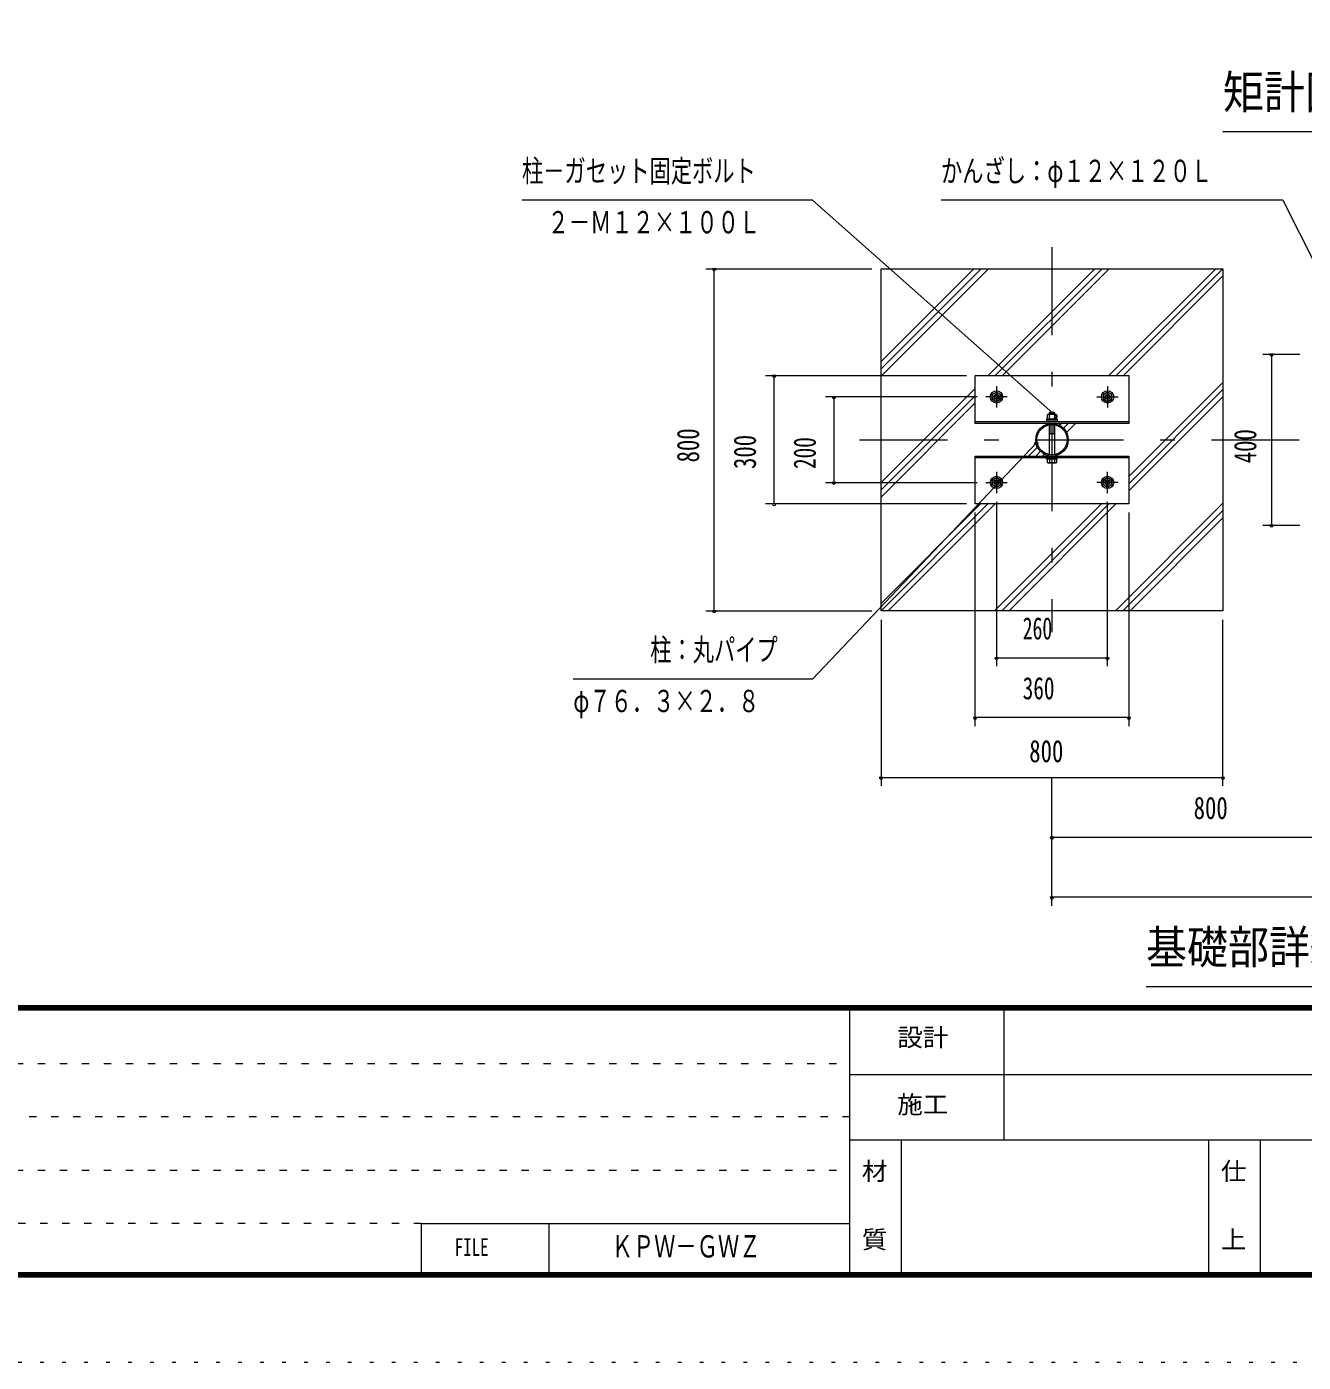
# Model space of a CAD drawing. Units: millimetres, scale not verified, with parts at other scales. Extents: x -37128 to 37128, y -14700 to 14700.
# Drawn here: x 15057 to 25511, y -14700 to -3766 of the extents above; entities that cross this region are included whole.
import ezdxf
from ezdxf.enums import TextEntityAlignment as Align

# ---------------------------------------------------------------- set-up
doc = ezdxf.new("R2010")
doc.units = ezdxf.units.MM
doc.header["$LTSCALE"] = 60
for name, pattern in [('USER1', [3, 1, -2]), ('USER3', [24, 12, -5, 2, -5]), ('USER4', [3, 0.5, -2.5])]:
    doc.linetypes.add(name, pattern=pattern)
doc.layers.add('0-1_0-F', color=7, linetype='Continuous')
for name, color, linetype, lineweight in [('0-6_2-0BOLD', 7, 'Continuous', 18), ('0-8_2-2CENTER', 3, 'USER3', 18), ('0-9_2-4THIN', 4, 'Continuous', 18), ('0-A_2-5DIM', 3, 'Continuous', 18), ('0-B_2-6HATCH', 2, 'Continuous', 18), ('0-C_F-F', 5, 'Continuous', 18), ('0-D_F-E_J_ADD', 3, 'USER4', 18)]:
    doc.layers.add(name, color=color, linetype=linetype, lineweight=lineweight)
doc.styles.add('ＭＳ ゴシック', font='')
doc.styles.get('ＭＳ ゴシック').set_extended_font_data('MS Gothic')

msp = doc.modelspace()

# ---------------------------------------------------------------- linework, layer by layer
at = {"layer": '0-6_2-0BOLD'}
for p, q in [((22052.95, -5747.09), (24852.95, -5747.09)), ((22052.95, -8547.1), (22052.95, -5747.09)), ((24852.95, -5747.09), (24852.95, -8547.1)), ((23410.25, -6986.62), (23410.25, -6976.12)), ((23432.75, -6976.12), (23432.75, -6944.65)), ((23442.46, -6986.62), (23452.95, -6976.12)), ((23463.45, -6976.12), (23452.95, -6986.62)), ((23473.16, -6944.65), (23473.16, -6976.12)), ((23473.96, -6929.57), (23473.96, -6941.12)), ((23493.37, -6976.12), (23493.37, -6944.65)), ((23496.7, -6986.62), (23496.7, -6997.82)), ((22822.96, -6997.82), (24082.95, -6997.82)), ((23431.95, -7269.03), (23431.95, -7025.16)), ((23431.95, -7097.57), (23473.96, -7097.57)), ((23473.96, -7025.16), (23473.96, -7269.03)), ((24082.95, -7296.37), (22822.96, -7296.37)), ((23432.75, -7307.57), (23432.75, -7332.04)), ((23473.16, -7307.57), (23473.16, -7332.04)), ((23496.7, -7307.57), (23496.7, -7296.37)), ((24852.95, -8547.1), (22052.95, -8547.1))]:
    msp.add_line(p, q, dxfattribs=at)
for points in [[(22822.96, -7013.57), (22822.96, -6621.57), (24082.95, -6621.57), (24082.95, -7013.57)], [(23032.95, -6817.3), (22997.96, -6837.51), (22962.95, -6817.3), (22962.95, -6776.89), (22997.95, -6756.68), (23032.95, -6776.89)], [(23942.95, -6817.3), (23942.95, -6776.89), (23907.95, -6756.68), (23872.95, -6776.89), (23872.95, -6817.3), (23907.96, -6837.51)], [(24082.95, -7672.62), (22822.96, -7672.62), (22822.96, -7280.62), (24082.95, -7280.62)], [(23032.95, -7476.89), (23032.95, -7517.3), (22997.95, -7537.51), (22962.95, -7517.3), (22962.95, -7476.89), (22997.96, -7456.68)], [(23942.95, -7517.3), (23907.95, -7537.51), (23872.95, -7517.3), (23872.95, -7476.89), (23907.96, -7456.68), (23942.95, -7476.89)]]:
    msp.add_lwpolyline(points, close=True, dxfattribs=at)
for points in [[(23496.7, -6986.62), (23409.2, -6986.62), (23409.2, -6997.82)], [(23410.25, -6976.12), (23495.65, -6976.12), (23495.65, -6986.62)], [(23493.37, -6944.65), (23487.26, -6941.12), (23418.65, -6941.12), (23412.54, -6944.65), (23412.54, -6976.12)], [(23431.95, -6941.12), (23431.95, -6929.57), (23438.95, -6922.57), (23466.95, -6922.57), (23473.95, -6929.57), (23431.95, -6929.57)], [(23496.7, -7307.57), (23409.2, -7307.57), (23409.2, -7296.37)], [(23412.54, -7307.57), (23412.54, -7332.04), (23418.65, -7335.57), (23487.26, -7335.57)], [(23487.26, -7335.57), (23493.37, -7332.04), (23493.37, -7307.57)]]:
    msp.add_lwpolyline(points, dxfattribs=at)
for centre, radius in [((22997.95, -6797.09), 50.75), ((22997.95, -6797.09), 34.3), ((23907.95, -6797.09), 50.75), ((23907.95, -6797.09), 34.3), ((22997.95, -6797.09), 15.4), ((23907.95, -6797.09), 15.4), ((23452.95, -7147.1), 133.53), ((23452.95, -7147.1), 123.72), ((22997.95, -7497.1), 50.75), ((22997.95, -7497.1), 34.3), ((22997.95, -7497.1), 15.4), ((23907.95, -7497.1), 50.75), ((23907.95, -7497.1), 34.3), ((23907.95, -7497.1), 15.4)]:
    msp.add_circle(centre, radius, dxfattribs=at)
for centre, radius, start, end in [((23422.65, -6957.33), 16.21, 51.45377, 90), ((23452.95, -7000.69), 59.57, 70.16867, 109.82912), ((23483.27, -6957.34), 16.22, 90, 128.53143), ((23422.65, -7319.36), 16.21, 270, 308.54623), ((23452.95, -7276), 59.57, 250.17088, 289.83133), ((23483.27, -7319.35), 16.22, 231.46857, 270)]:
    msp.add_arc(centre, radius, start, end, dxfattribs=at)
at = {"layer": '0-8_2-2CENTER'}
for p, q in [((23452.95, -5572.1), (23452.95, -8722.1)), ((22997.95, -6709.6), (22997.95, -6884.6)), ((23907.95, -6709.6), (23907.95, -6884.6)), ((23085.46, -6797.09), (22910.45, -6797.09)), ((23820.45, -6797.09), (23995.45, -6797.09)), ((21877.96, -7147.1), (32027.95, -7147.1)), ((22997.95, -7409.6), (22997.95, -7584.59)), ((23907.95, -7584.59), (23907.95, -7409.6)), ((22910.45, -7497.1), (23085.46, -7497.1)), ((23995.45, -7497.1), (23820.45, -7497.1))]:
    msp.add_line(p, q, dxfattribs=at)
at = {"layer": '0-9_2-4THIN'}
for p, q in [((23437.55, -6923.97), (23437.55, -6941.12)), ((23468.36, -6941.12), (23468.36, -6923.97))]:
    msp.add_line(p, q, dxfattribs=at)
for points in [[(23431.95, -7107.27), (23437.55, -7097.57), (23437.55, -7024.33)], [(23468.36, -7024.33), (23468.36, -7097.57), (23473.96, -7107.27)]]:
    msp.add_lwpolyline(points, dxfattribs=at)
for centre in [(22997.95, -6797.09), (23907.95, -6797.09), (22997.95, -7497.1), (23907.95, -7497.1)]:
    msp.add_circle(centre, 21, dxfattribs=at)
at = {"layer": '0-A_2-5DIM'}
for p, q in [((29052.95, -4627.1), (24852.95, -4627.1)), ((25344.31, -5187.1), (22544.31, -5187.1)), ((25344.31, -5187.1), (26242.91, -6971.18)), ((20617.95, -5747.09), (21977.95, -5747.09)), ((20701.96, -5747.09), (20673.96, -5747.09)), ((20687.96, -8547.1), (20687.96, -5747.09)), ((25180.41, -6447.09), (25482.95, -6447.09)), ((25264.41, -6447.09), (25236.41, -6447.09)), ((25250.41, -6447.09), (25250.41, -7847.1)), ((21107.96, -6622.1), (22752.95, -6622.1)), ((21191.96, -6622.1), (21163.96, -6622.1)), ((21177.96, -7672.09), (21177.96, -6622.1)), ((22840.45, -6797.09), (21597.95, -6797.09)), ((21681.96, -6797.1), (21653.96, -6797.1)), ((21667.96, -6797.09), (21667.96, -7497.1)), ((23497.64, -6950.44), (23469.64, -6950.44)), ((23339.08, -7171.84), (23311.08, -7171.84)), ((21597.95, -7497.1), (22840.45, -7497.1)), ((21681.96, -7497.1), (21653.96, -7497.1)), ((22752.95, -7672.09), (21107.96, -7672.09)), ((21191.96, -7672.09), (21163.96, -7672.09)), ((22822.96, -9492.09), (22822.96, -7742.62)), ((22997.95, -7654.6), (22997.95, -9002.09)), ((23907.95, -9002.09), (23907.95, -7654.6)), ((24082.95, -7742.62), (24082.95, -9492.09)), ((25180.41, -7847.1), (25482.95, -7847.1)), ((25264.41, -7847.1), (25236.41, -7847.1)), ((20617.95, -8547.1), (21977.95, -8547.1)), ((20701.96, -8547.1), (20673.96, -8547.1)), ((22052.95, -8622.1), (22052.95, -9982.1)), ((24852.95, -9982.1), (24852.95, -8622.1)), ((23011.95, -8932.1), (22983.95, -8932.1)), ((22997.95, -8932.1), (23907.95, -8932.1)), ((23921.95, -8932.1), (23893.95, -8932.1)), ((22836.95, -9422.1), (22808.95, -9422.1)), ((24082.95, -9422.1), (22822.96, -9422.1)), ((24096.95, -9422.1), (24068.95, -9422.1)), ((22066.95, -9912.1), (22038.95, -9912.1)), ((22052.95, -9912.1), (24852.95, -9912.1)), ((23452.95, -10962.1), (23452.95, -9912.1)), ((24866.95, -9912.1), (24838.95, -9912.1)), ((23466.95, -10402.1), (23438.95, -10402.1)), ((23452.95, -10402.1), (26252.95, -10402.1)), ((23466.95, -10892.1), (23438.95, -10892.1)), ((30452.95, -10892.1), (23452.95, -10892.1)), ((29682.95, -11627.1), (24222.95, -11627.1))]:
    msp.add_line(p, q, dxfattribs=at)
for points in [[(23483.64, -6950.44), (21492.95, -5187.1), (19112.95, -5187.1)], [(23325.08, -7171.84), (21492.95, -9107.1), (19532.96, -9107.1)]]:
    msp.add_lwpolyline(points, dxfattribs=at)
for centre in [(20687.96, -5747.09), (25250.41, -6447.09), (21177.96, -6622.1), (21667.96, -6797.1), (23483.64, -6950.44), (23325.08, -7171.84), (21667.96, -7497.1), (21177.96, -7672.09), (25250.41, -7847.1), (20687.96, -8547.1), (22997.95, -8932.1), (23907.95, -8932.1), (22822.95, -9422.1), (24082.95, -9422.1), (22052.95, -9912.1), (24852.95, -9912.1), (23452.95, -10402.1), (23452.95, -10892.1)]:
    msp.add_arc(centre, 14, 180, 0, dxfattribs=at)
at = {"layer": '0-B_2-6HATCH'}
for p, q in [((22052.95, -6507.78), (22813.67, -5747.09)), ((22873.05, -5747.09), (22052.95, -6567.21)), ((22052.95, -6626.59), (22932.45, -5747.09)), ((23803.61, -5747.09), (22929.14, -6621.57)), ((22988.53, -6621.57), (23863.01, -5747.09)), ((23922.4, -5747.09), (23047.93, -6621.57)), ((23919.08, -6621.57), (24793.57, -5747.09)), ((24852.95, -5747.09), (23978.48, -6621.57)), ((24037.88, -6621.57), (24852.95, -5806.49)), ((22822.96, -6727.75), (22052.95, -7497.74)), ((24852.95, -6677.65), (24082.95, -7447.65)), ((24082.95, -7507.04), (24852.95, -6737.05)), ((22052.95, -7557.14), (22822.96, -6787.14)), ((22822.96, -6846.54), (22052.95, -7616.54)), ((24852.95, -6796.44), (24082.95, -7566.44)), ((23512.88, -7027.77), (23527.08, -7013.57)), ((23586.48, -7013.57), (23547.37, -7052.68)), ((23572.28, -7087.17), (23645.88, -7013.57)), ((23260.04, -7280.62), (23333.63, -7207.02)), ((23358.54, -7241.51), (23319.43, -7280.62)), ((23378.83, -7280.62), (23393.03, -7266.42)), ((22052.95, -8487.69), (22868.03, -7672.62)), ((22927.43, -7672.62), (22052.95, -8547.09)), ((22112.35, -8547.1), (22986.83, -7672.62)), ((23857.98, -7672.62), (22983.51, -8547.1)), ((23042.91, -8547.1), (23917.38, -7672.62)), ((23976.78, -7672.62), (23102.31, -8547.1)), ((23973.47, -8547.1), (24852.95, -7667.59)), ((24852.95, -7726.98), (24032.87, -8547.1)), ((24092.26, -8547.1), (24852.95, -7786.38))]:
    msp.add_line(p, q, dxfattribs=at)
at = {"layer": '0-C_F-F'}
for p, q in [((36393.07, -11781), (-3716.93, -11781)), ((-3716.93, -11784.5), (36393.07, -11784.5)), ((36393.07, -11788), (-3716.93, -11788)), ((-3716.93, -11791.5), (36393.07, -11791.5)), ((36393.07, -11795), (-3716.93, -11795)), ((-3716.93, -11798.5), (36393.07, -11798.5)), ((36393.07, -11802), (-3716.93, -11802)), ((-3716.93, -11805.5), (36393.07, -11805.5)), ((36393.07, -11809), (-3716.93, -11809)), ((-3716.93, -11812.5), (36393.07, -11812.5)), ((36393.07, -11816), (-3716.93, -11816)), ((21798.07, -14000), (21798.07, -11816)), ((23058.07, -11816), (23058.07, -12880)), ((27118.07, -12348), (21798.07, -12348)), ((21798.07, -12880), (27118.07, -12880)), ((22218.07, -12880), (22218.07, -14000)), ((24738.07, -14000), (24738.07, -12880)), ((25158.07, -12880), (25158.07, -14000)), ((18286.87, -13563.2), (21798.07, -13563.2)), ((18286.87, -13563.2), (18286.87, -14000)), ((19336.87, -14000), (19336.87, -13563.2))]:
    msp.add_line(p, q, dxfattribs=at)
at = {"layer": '0-C_F-F', "color": 6, "linetype": 'USER1'}
for p, q in [((-3751.93, -12252.8), (21798.07, -12252.8)), ((21798.07, -12689.6), (-3751.93, -12689.6)), ((-3751.93, -13126.4), (21798.07, -13126.4)), ((18286.87, -13563.2), (-3751.93, -13563.2))]:
    msp.add_line(p, q, dxfattribs=at)
at = {"layer": '0-C_F-F'}
for points in [[(36428.07, -14000), (36428.07, 14140), (-3751.93, 14140), (-3751.93, -14000)], [(36424.56, -13996.5), (-3748.43, -13996.5), (-3748.43, 14136.5), (36424.56, 14136.5)], [(36421.07, -13993), (36421.07, 14133), (-3744.93, 14133), (-3744.93, -13993)], [(36417.57, -13989.5), (36417.57, 14129.5), (-3741.43, 14129.5), (-3741.43, -13989.5)], [(36414.07, -13986), (36414.07, 14126), (-3737.93, 14126), (-3737.93, -13986)], [(36410.57, -13982.5), (36410.57, 14122.5), (-3734.43, 14122.5), (-3734.43, -13982.5)], [(36407.06, -13979), (-3730.93, -13979), (-3730.93, 14119), (36407.06, 14119)], [(36403.57, -13975.5), (-3727.43, -13975.5), (-3727.43, 14115.5), (36403.57, 14115.5)], [(36400.07, -13972), (36400.07, 14112), (-3723.93, 14112), (-3723.93, -13972)], [(36396.57, -13968.5), (-3720.43, -13968.5), (-3720.43, 14108.5), (36396.57, 14108.5)], [(36393.07, -13965), (36393.07, 14105), (-3716.93, 14105), (-3716.93, -13965)]]:
    msp.add_lwpolyline(points, close=True, dxfattribs=at)
at = {"layer": '0-D_F-E_J_ADD', "color": 5}
msp.add_lwpolyline([(37128.07, -14700), (37128.07, 14700), (-4451.93, 14700), (-4451.93, -14700)], close=True, dxfattribs=at)

# ---------------------------------------------------------------- texts
at = {"layer": '0-1_0-F', "style": 'ＭＳ ゴシック', "width": 0.7}
msp.add_text('ＫＰＷ－ＧＷＺ', height=182.3, dxfattribs=at).set_placement((19847.3, -13896.73), align=Align.BOTTOM_LEFT)
at = {"layer": '0-A_2-5DIM', "color": 7, "style": 'ＭＳ ゴシック'}
for s, height, width, p in [('矩計図\u3000Ｓ＝１／２０', 273.5, 0.9, (24852.95, -4519.79)), ('柱－ガセット固定ボルト', 182.3, 0.7, (19112.95, -5092.22)), ('かんざし：φ１２×１２０Ｌ', 182.3, 0.7, (22544.31, -5092.23)), ('２－Ｍ１２×１００Ｌ', 182.3, 0.7, (19322.95, -5512.22)), ('260', 182.3, 0.65, (23213.2, -8837.22)), ('柱：丸パイプ', 182.3, 0.7, (20162.95, -9012.22)), ('360', 182.3, 0.7, (23213.2, -9327.22)), ('φ７６．３×２．８', 182.3, 0.7, (19532.96, -9432.23)), ('800', 182.3, 0.75, (23266.95, -9842.09)), ('800', 182.3, 0.75, (24613.2, -10307.22)), ('基礎部詳細図\u3000Ｓ＝１／２０', 273.5, 0.9, (24222.95, -11519.79))]:
    msp.add_text(s, height=height, dxfattribs=dict(at, width=width)).set_placement(p, align=Align.BOTTOM_LEFT)
for s, width, p in [('800', 0.75, (20617.96, -7333.1)), ('400', 0.75, (25180.41, -7339.77)), ('300', 0.75, (21083.09, -7386.85)), ('200', 0.7, (21573.09, -7386.84))]:
    msp.add_text(s, height=182.3, rotation=90, dxfattribs=dict(at, width=width)).set_placement(p, align=Align.BOTTOM_LEFT)
at = {"layer": '0-C_F-F', "color": 7, "style": 'ＭＳ ゴシック'}
for s, width, p in [('設計', 1.05, (22186.57, -12157.36)), ('施工', 1.05, (22186.57, -12706.1)), ('材', 1.05, (21896.07, -13252.1)), ('仕', 1.05, (24836.07, -13252.1)), ('質', 1.05, (21896.07, -13812.1)), ('上', 1.05, (24836.07, -13812.1)), ('FILE', 0.7, (18561.62, -13873.7))]:
    msp.add_text(s, height=145.9, dxfattribs=dict(at, width=width)).set_placement(p, align=Align.BOTTOM_LEFT)

doc.saveas('drawing.dxf')
